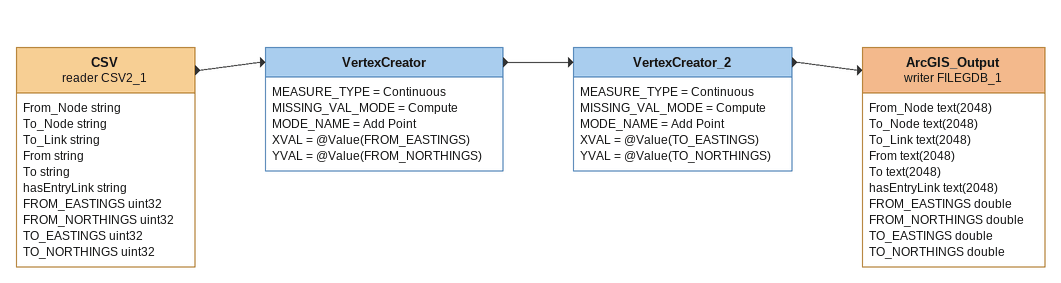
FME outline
CSV (reader CSV2_1)
    attributes: From_Node string, To_Node string, To_Link string, From string, To string, hasEntryLink string, FROM_EASTINGS uint32, FROM_NORTHINGS uint32, TO_EASTINGS uint32, TO_NORTHINGS uint32
    -> VertexCreator
VertexCreator
    MEASURE_TYPE = Continuous
    MISSING_VAL_MODE = Compute
    MODE_NAME = Add Point
    XVAL = @Value(FROM_EASTINGS)
    YVAL = @Value(FROM_NORTHINGS)
    -> VertexCreator_2
VertexCreator_2
    MEASURE_TYPE = Continuous
    MISSING_VAL_MODE = Compute
    MODE_NAME = Add Point
    XVAL = @Value(TO_EASTINGS)
    YVAL = @Value(TO_NORTHINGS)
    -> ArcGIS_Output (writer FILEGDB_1)
ArcGIS_Output (writer FILEGDB_1)
    attributes: From_Node text(2048), To_Node text(2048), To_Link text(2048), From text(2048), To text(2048), hasEntryLink text(2048), FROM_EASTINGS double, FROM_NORTHINGS double, TO_EASTINGS double, TO_NORTHINGS double
